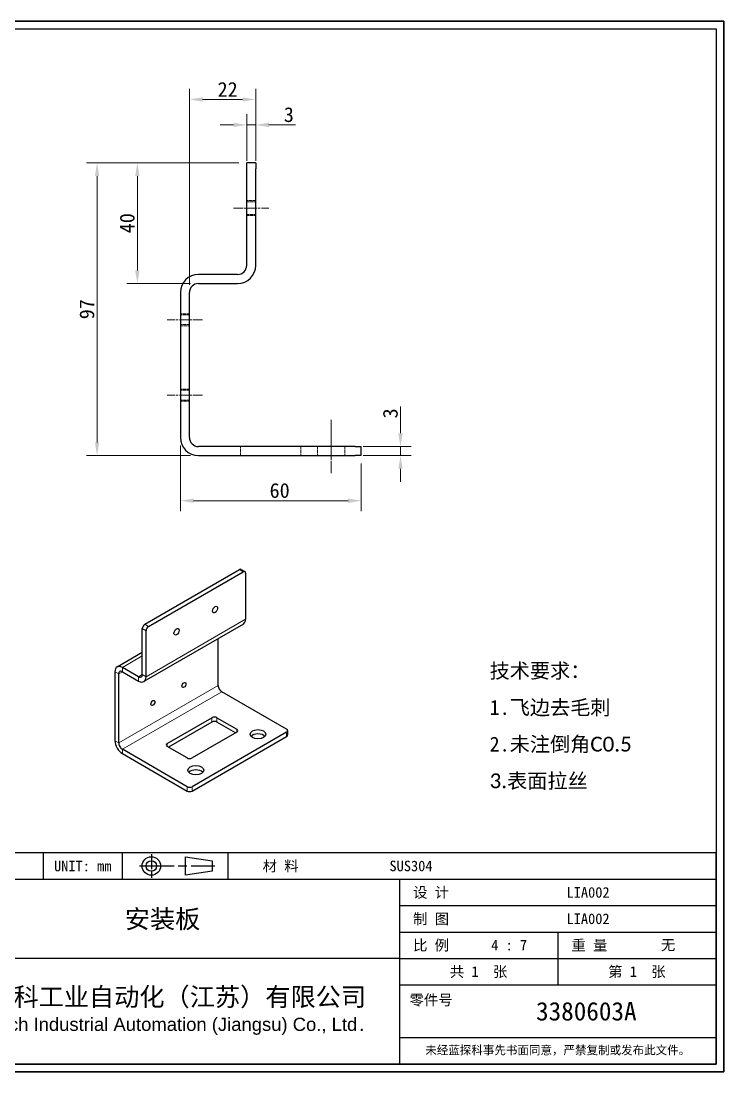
# Model space of a CAD drawing. Header units: millimetres. Extents: x 10 to 510, y 10 to 358.
# Drawn here: x 277 to 510.1, y 9.6 to 357.9 of the extents above; entities that cross this region are included whole.
import ezdxf
from ezdxf.enums import TextEntityAlignment as Align

# ---------------------------------------------------------------- set-up
doc = ezdxf.new("R2010")
doc.units = ezdxf.units.MM
doc.header["$LTSCALE"] = 1.75
doc.linetypes.add('CHAIN', pattern=[0.3543, 0.2362, -0.0295, 0.0591, -0.0295])
doc.linetypes.add('DASHED', pattern=[0.2067, 0.1654, -0.0413])
for name, color, linetype, lineweight in [('1', 7, 'Continuous', 18), ('可见 (ISO)', 7, 'Continuous', 25), ('可见窄的 (ISO)', 7, 'Continuous', 18), ('图框 (ISO)', 7, 'Continuous', 35), ('标题 (ISO)', 7, 'Continuous', 25)]:
    doc.layers.add(name, color=color, linetype=linetype, lineweight=lineweight)
for name, color, linetype, lineweight, true_color in [('中心标记 (ISO)', 1, 'CHAIN', 18, 0xff0000), ('中心线 (ISO)', 1, 'CHAIN', 18, 0xff0000), ('尺寸 (ISO)', 7, 'Continuous', 18, 0x008000), ('符号 (ISO)', 7, 'Continuous', 18, 0x008000), ('隐藏 (ISO)', 5, 'DASHED', 18, 0x0000ff)]:
    doc.layers.add(name, color=color, linetype=linetype, lineweight=lineweight, true_color=true_color)
doc.styles.add('文本样式164', font='SimSun.ttf')
doc.styles.add('文本样式165', font='SimSun.ttf')
doc.styles.add('文本样式74', font='SimSun.ttf')
doc.styles.add('最新国标', font='simfang.ttf')
doc.styles.add('注释文本 (ISO)', font='simfang.ttf')
doc.dimstyles.new('默认 (GB)', dxfattribs={"dimscale": 1.75, "dimtxt": 2.8, "dimasz": 2.5, "dimexe": 2, "dimexo": 1.5, "dimgap": 0.5, "dimtad": 1, "dimtoh": 1, "dimdsep": 46, "dimtxsty": '最新国标', "dimcen": 0.09, "dimdle": 10, "dimclrd": 256, "dimclre": 256, "dimclrt": 256, "dimaunit": 1, "dimadec": 3, "dimazin": 2, "dimtfac": 0.535714, "dimtdec": 3, "dimtmove": 0, "dimatfit": 3, "dimfxl": 0, "dimtolj": 1, "dimlwd": -1, "dimlwe": -1, "dimarcsym": 0})

# ---------------------------------------------------------------- blocks, each defined once
blk = doc.blocks.new('图框 最新国标')
at = {"layer": '图框 (ISO)'}
for p, q in [((6, 7), (6, 204.5)), ((6, 204.5), (291.5, 204.5)), ((291.5, 204.5), (291.5, 5.5)), ((6, 7), (6, 5.5)), ((6, 7), (6, 5.5)), ((291.5, 5.5), (6, 5.5))]:
    blk.add_line(p, q, dxfattribs=at)
at = {"layer": '图框 (ISO)', "color": 7, "linetype": 'Continuous', "lineweight": 25}
for p, q in [((18, 203), (290, 203)), ((18, 7), (18, 203)), ((18, 203), (290, 203)), ((53, 203), (53, 195)), ((290, 203), (290, 7)), ((290, 203), (290, 7)), ((53, 195), (18, 195)), ((290, 7), (6, 7)), ((290, 7), (18, 7))]:
    blk.add_line(p, q, dxfattribs=at)
at = {"layer": '图框 (ISO)', "style": '文本样式74'}
blk.add_attdef('零件代号_001', (42.72, 200.25), '', height=2.5, rotation=180, dxfattribs=at)
blk = doc.blocks.new('标题栏 最新国标')
at = {"layer": '标题 (ISO)'}
for p, q in [((381.98, -183.84), (196.98, -183.84)), ((196.98, -183.84), (196.98, -223.84)), ((254.48, -183.84), (254.48, -188.84)), ((269.48, -183.84), (269.48, -188.84)), ((281.48, -188.09), (281.48, -184.59)), ((281.48, -184.59), (286.48, -185.34)), ((289.48, -183.84), (289.48, -188.84)), ((381.98, -223.84), (381.98, -183.84)), ((383.48, -183.84), (383.48, -225.34)), ((286.48, -185.34), (286.48, -187.34)), ((196.98, -188.84), (381.98, -188.84)), ((232.98, -188.84), (232.98, -223.84)), ((286.48, -187.34), (281.48, -188.09)), ((321.98, -188.84), (321.98, -223.84)), ((321.98, -193.84), (381.98, -193.84)), ((321.98, -198.84), (381.98, -198.84)), ((351.98, -198.84), (351.98, -208.84)), ((321.98, -203.84), (232.98, -203.84)), ((321.98, -203.84), (381.98, -203.84)), ((321.98, -208.84), (381.98, -208.84)), ((321.98, -218.84), (381.98, -218.84)), ((196.98, -223.84), (381.98, -223.84)), ((383.48, -225.34), (196.98, -225.34))]:
    blk.add_line(p, q, dxfattribs=at)
at = {"layer": '标题 (ISO)', "linetype": 'CHAIN', "ltscale": 5.000333}
blk.add_line((274.98, -184.09), (274.98, -188.59), dxfattribs=at)
at = {"layer": '标题 (ISO)', "linetype": 'CHAIN', "ltscale": 15.834605}
blk.add_line((272.73, -186.34), (286.98, -186.34), dxfattribs=at)
at = {"layer": '标题 (ISO)'}
for radius in [1.75, 1]:
    blk.add_circle((274.98, -186.34), radius, dxfattribs=at)
at = {"layer": '1', "style": '文本样式164'}
for s, p in [('材 料', (299.48, -186.34)), ('UNIT: mm', (261.98, -186.34)), ('设 计', (327.98, -191.34)), ('制 图', (327.98, -196.34)), ('比 例', (327.98, -201.34)), ('重 量', (357.98, -201.34)), ('共 1  张', (336.98, -206.34)), ('第 1  张', (366.98, -206.34))]:
    blk.add_text(s, height=2, dxfattribs=at).set_placement(p, align=Align.MIDDLE_CENTER)
at = {"layer": '标题 (ISO)', "style": '注释文本 (ISO)'}
for s, insert, char_height, attachment_point, line_spacing_factor in [('\\fSimSun|b0|i0;{\\H1.3000;      未注公差角度及线性公差使用m\\P}\\fSimSun|b0|i0;{\\H1.3000;（GB/T1804-2000），未注形位公差使\\P}\\fSimSun|b0|i0;{\\H1.3000;用K级（GB/T 1184-1996）。\\P}\\fSimSun|b0|i0;{\\H1.3000;—————————————————\\P}\\fSimSun|b0|i0;{\\H1.3000;             6以下    ±0.05 mm\\P}\\fSimSun|b0|i0;{\\H1.3000;     6 ～   30以下    ±0.10 mm\\P}\\fSimSun|b0|i0;{\\H1.3000;    30 ～  120以下    ±0.15 mm\\P}\\fSimSun|b0|i0;{\\H1.3000;   120 ～  400以下    ±0.20 mm\\P}\\fSimSun|b0|i0;{\\H1.3000;   400 ～ 1000以下    ±0.30 mm\\P}\\fSimSun|b0|i0;{\\H1.3000;  1000 ～ 2000以下    ±0.50 mm\\P}\\fSimSun|b0|i0;{\\H1.3000;          2000以上    ±0.80 mm\\P}\\fSimSun|b0|i0;{\\H1.3000;\\P}\\fSimSun|b0|i0;{\\H1.3000;           300以下    ±30′\\P}\\fSimSun|b0|i0;{\\H1.3000;   300 ～ 1000以下    ±15′\\P}\\fSimSun|b0|i0;{\\H1.3000;          1000以上    ±5′}', (198.48, -206.63), 1.3, 4, 1.023913), ('{\\fMicrosoft YaHei|b0|i0|c134|p34;\\H1.75x;蓝探科工业自动化（江苏）有限公司\\P\\fArial|b0|i0|c0|p34;\\H0.71429x;Lantech Industrial Automation (Jiangsu) Co., Ltd\\fFangSong|b0|i0|c134|p49;.\\H1.15195x; }', (277.48, -213.84), 2, 5, 0.978695)]:
    blk.add_mtext(s, dxfattribs=dict(at, insert=insert, char_height=char_height, attachment_point=attachment_point, line_spacing_factor=line_spacing_factor))
at = {"layer": '标题 (ISO)', "attachment_point": 5, "style": '注释文本 (ISO)'}
for s, insert, char_height in [('\\fFangSong|b0|i0;零件号', (327.98, -211.84), 2), ('\\fSimSun|b0|i0;{\\H1.6000;未经蓝探科事先书面同意，严禁复制或发布此文件。}', (351.98, -221.34), 1.6)]:
    blk.add_mtext(s, dxfattribs=dict(at, insert=insert, char_height=char_height))
at = {"layer": '标题 (ISO)'}
for tag, p, height, style in [('材料_001', (320.09, -187.33), 2, '注释文本 (ISO)'), ('设计人_001', (353.65, -192.33), 2, '注释文本 (ISO)'), ('库存编号_001', (269.94, -198.13), 3.5, '文本样式165'), ('设计人_001', (353.65, -197.33), 2, '注释文本 (ISO)'), ('视图比例_001', (339.37, -202.33), 2, '注释文本 (ISO)'), ('质量\\P3;_001', (371.53, -202.3), 2, '注释文本 (ISO)'), ('零件代号_001', (347.87, -215.59), 3.5, '文本样式165')]:
    blk.add_attdef(tag, p, '', height=height, dxfattribs=dict(at, style=style))
blk = doc.blocks.new('*D13')
at = {"layer": 'Defpoints', "color": 0, "transparency": 16777216}
for p in [(315.61, 310.88), (351.86, 310.88), (335.86, 270.88)]:
    blk.add_point(p, dxfattribs=at)
at = {"layer": '尺寸 (ISO)', "color": 116, "true_color": 0x00803f, "transparency": 16777216}
for p, q in [((349.24, 310.88), (312.11, 310.88)), ((315.61, 275.25), (315.61, 306.5)), ((333.24, 270.88), (312.11, 270.88))]:
    blk.add_line(p, q, dxfattribs=at)
for points in [[(314.88, 306.5), (316.34, 306.5), (315.61, 310.88)], [(314.88, 275.25), (316.34, 275.25), (315.61, 270.88)]]:
    blk.add_solid(points, dxfattribs=at)
at = {"layer": '尺寸 (ISO)', "transparency": 16777216, "insert": (312.25, 290.88), "char_height": 4.9, "attachment_point": 5, "rotation": 90, "style": '最新国标'}
blk.add_mtext('\\A1;40', dxfattribs=at)
blk = doc.blocks.new('*D14')
at = {"layer": 'Defpoints', "color": 0, "transparency": 16777216}
for p in [(354.86, 331.89), (354.86, 308.88), (332.86, 267.88)]:
    blk.add_point(p, dxfattribs=at)
at = {"layer": '尺寸 (ISO)', "color": 116, "true_color": 0x00803f, "transparency": 16777216}
for p, q in [((332.86, 270.5), (332.86, 335.39)), ((354.86, 311.5), (354.86, 335.39)), ((337.24, 331.89), (350.49, 331.89))]:
    blk.add_line(p, q, dxfattribs=at)
for points in [[(337.24, 332.62), (337.24, 331.16), (332.86, 331.89)], [(350.49, 332.62), (350.49, 331.16), (354.86, 331.89)]]:
    blk.add_solid(points, dxfattribs=at)
at = {"layer": '尺寸 (ISO)', "transparency": 16777216, "insert": (345.54, 335.22), "char_height": 4.9, "attachment_point": 5, "style": '最新国标'}
blk.add_mtext('\\A1;22', dxfattribs=at)
blk = doc.blocks.new('*D15')
at = {"layer": 'Defpoints', "color": 0, "transparency": 16777216}
for p in [(354.86, 323.46), (351.86, 308.88), (354.86, 308.88)]:
    blk.add_point(p, dxfattribs=at)
at = {"layer": '尺寸 (ISO)', "color": 116, "true_color": 0x00803f, "transparency": 16777216}
for p, q in [((351.86, 311.5), (351.86, 326.96)), ((354.86, 311.5), (354.86, 326.96)), ((347.49, 323.46), (343.11, 323.46)), ((351.86, 323.46), (354.86, 323.46)), ((359.24, 323.46), (368.08, 323.46))]:
    blk.add_line(p, q, dxfattribs=at)
for points in [[(347.49, 324.19), (347.49, 322.73), (351.86, 323.46)], [(359.24, 324.19), (359.24, 322.73), (354.86, 323.46)]]:
    blk.add_solid(points, dxfattribs=at)
at = {"layer": '尺寸 (ISO)', "transparency": 16777216, "insert": (365.84, 326.82), "char_height": 4.9, "attachment_point": 5, "style": '最新国标'}
blk.add_mtext('\\A1;3', dxfattribs=at)
blk = doc.blocks.new('*D16')
at = {"layer": 'Defpoints', "color": 0, "transparency": 16777216}
for p in [(351.86, 310.88), (302.25, 213.88), (335.86, 213.88)]:
    blk.add_point(p, dxfattribs=at)
at = {"layer": '尺寸 (ISO)', "color": 116, "true_color": 0x00803f, "transparency": 16777216}
for p, q in [((349.24, 310.88), (298.75, 310.88)), ((302.25, 306.5), (302.25, 218.25)), ((333.24, 213.88), (298.75, 213.88))]:
    blk.add_line(p, q, dxfattribs=at)
for points in [[(301.52, 306.5), (302.98, 306.5), (302.25, 310.88)], [(301.52, 218.25), (302.98, 218.25), (302.25, 213.88)]]:
    blk.add_solid(points, dxfattribs=at)
at = {"layer": '尺寸 (ISO)', "transparency": 16777216, "insert": (298.9, 262.38), "char_height": 4.9, "attachment_point": 5, "rotation": 90, "style": '最新国标'}
blk.add_mtext('\\A1;97', dxfattribs=at)
blk = doc.blocks.new('*D17')
at = {"layer": 'Defpoints', "color": 0, "transparency": 16777216}
for p in [(329.86, 219.88), (389.86, 213.88), (389.86, 198.92)]:
    blk.add_point(p, dxfattribs=at)
at = {"layer": '尺寸 (ISO)', "color": 116, "true_color": 0x00803f, "transparency": 16777216}
for p, q in [((329.86, 217.25), (329.86, 195.42)), ((389.86, 211.25), (389.86, 195.42)), ((334.24, 198.92), (385.49, 198.92))]:
    blk.add_line(p, q, dxfattribs=at)
for points in [[(334.24, 199.65), (334.24, 198.19), (329.86, 198.92)], [(385.49, 199.65), (385.49, 198.19), (389.86, 198.92)]]:
    blk.add_solid(points, dxfattribs=at)
at = {"layer": '尺寸 (ISO)', "transparency": 16777216, "insert": (362.79, 202.28), "char_height": 4.9, "attachment_point": 5, "style": '最新国标'}
blk.add_mtext('\\A1;60', dxfattribs=at)
blk = doc.blocks.new('*D18')
at = {"layer": 'Defpoints', "color": 0, "transparency": 16777216}
for p in [(387.86, 216.88), (387.86, 213.88), (402.86, 213.88)]:
    blk.add_point(p, dxfattribs=at)
at = {"layer": '尺寸 (ISO)', "color": 116, "true_color": 0x00803f, "transparency": 16777216}
for p, q in [((402.86, 221.25), (402.86, 230.1)), ((390.49, 216.88), (406.36, 216.88)), ((402.86, 213.88), (402.86, 216.88)), ((390.49, 213.88), (406.36, 213.88)), ((402.86, 209.5), (402.86, 205.13))]:
    blk.add_line(p, q, dxfattribs=at)
for points in [[(402.13, 221.25), (403.59, 221.25), (402.86, 216.88)], [(402.13, 209.5), (403.59, 209.5), (402.86, 213.88)]]:
    blk.add_solid(points, dxfattribs=at)
at = {"layer": '尺寸 (ISO)', "transparency": 16777216, "insert": (399.51, 227.86), "char_height": 4.9, "attachment_point": 5, "rotation": 90, "style": '最新国标'}
blk.add_mtext('\\A1;3', dxfattribs=at)

msp = doc.modelspace()

# ---------------------------------------------------------------- linework, layer by layer
at = {"layer": '中心标记 (ISO)', "ltscale": 11.270718}
for p, q in [((379.8607, 225.7545), (379.8607, 208.0045)), ((388.7357, 216.8795), (370.9857, 216.8795))]:
    msp.add_line(p, q, dxfattribs=at)
at = {"layer": '中心线 (ISO)', "ltscale": 7.460864}
for p, q in [((347.4857, 295.8795), (359.2357, 295.8795)), ((337.2357, 258.8795), (325.4857, 258.8795)), ((337.2357, 258.8795), (325.4857, 258.8795)), ((337.2357, 233.8795), (325.4857, 233.8795)), ((379.8607, 221.2545), (379.8607, 209.5045))]:
    msp.add_line(p, q, dxfattribs=at)
at = {"layer": '可见 (ISO)'}
for p, q in [((354.8607, 310.8795), (351.8607, 310.8795)), ((351.8607, 308.8795), (351.8607, 310.8795)), ((354.8607, 310.8795), (354.8607, 308.8795)), ((351.8607, 276.8795), (351.8607, 308.8795)), ((354.8607, 276.8795), (354.8607, 308.8795)), ((348.8607, 273.8795), (335.8607, 273.8795)), ((335.8607, 270.8795), (348.8607, 270.8795)), ((329.8607, 267.8795), (329.8607, 219.8795)), ((332.8607, 219.8795), (332.8607, 267.8795)), ((387.8607, 216.8795), (335.8607, 216.8795)), ((387.8607, 216.8795), (389.8607, 216.8795)), ((389.8607, 213.8795), (389.8607, 216.8795)), ((335.8607, 213.8795), (387.8607, 213.8795)), ((389.8607, 213.8795), (387.8607, 213.8795)), ((318.0742, 157.9797), (349.4226, 176.0787)), ((319.3117, 157.2652), (350.6601, 175.3642)), ((350.006, 176.1364), (351.2434, 175.422)), ((351.485, 174.8879), (351.485, 159.6467)), ((350.7601, 158.0445), (317.7618, 138.9929)), ((317.2493, 141.3095), (317.2493, 156.5508)), ((318.4867, 140.5951), (318.4867, 155.8364)), ((342.4105, 137.7373), (342.4105, 153.2238)), ((308.8996, 143.8643), (317.2493, 148.685)), ((316.0118, 140.5951), (310.6496, 143.691)), ((308.1747, 142.2621), (308.1747, 119.4002)), ((309.4122, 118.6858), (309.4122, 141.5477)), ((310.6496, 142.2621), (316.0118, 139.1662)), ((365.0968, 123.2105), (343.6479, 135.594)), ((325.4988, 118.4476), (340.3481, 127.0208)), ((340.3481, 125.592), (325.9113, 117.2569)), ((341.998, 127.0208), (348.5977, 123.2105)), ((348.1852, 122.0198), (341.998, 125.592)), ((348.5977, 122.2579), (333.7484, 113.6847)), ((365.0968, 122.2579), (333.7484, 104.1589)), ((365.4385, 122.7342), (365.4385, 121.3054)), ((333.7484, 102.7301), (365.0968, 120.8291)), ((332.0985, 104.1589), (310.6496, 116.5425)), ((310.6496, 115.1136), (332.0985, 102.7301)), ((332.0985, 113.6847), (325.4988, 117.495))]:
    msp.add_line(p, q, dxfattribs=at)
for centre, radius, start, end in [((348.8607, 276.8795), 6, 270, 0), ((348.8607, 276.8795), 3, 270, 0), ((335.8607, 267.8795), 6, 90, 180), ((335.8607, 267.8795), 3, 90, 180), ((335.8607, 219.8795), 6, 180, 270), ((335.8607, 219.8795), 3, 180, 270)]:
    msp.add_arc(centre, radius, start, end, dxfattribs=at)
for centre, major_axis, start_param, end_param in [((349.4226, 175.1261), (0.5833, 1.0104), 0, 0.78539816), ((350.6601, 174.4117), (0.5833, 1.0104), 5.49778714, 7.06858347), ((318.0742, 157.0271), (-0.5833, -1.0104), 3.92699082, 5.49778714), ((319.3117, 156.3126), (0.5833, 1.0104), 0.78539816, 2.35619449), ((349.0101, 161.0755), (1.75, -3.0311), 0, 0.78539816), ((310.6496, 140.8332), (-1.75, 3.0311), 5.49778714, 7.06858347), ((310.6496, 140.8332), (-0.875, 1.5155), 5.49778714, 7.06858347), ((316.0118, 142.024), (0.875, -1.5155), 5.49778714, 7.06858347), ((316.0118, 142.024), (1.75, -3.0311), 5.49778714, 7.06858347), ((343.6479, 137.0229), (-0.875, 1.5155), 0.78539816, 2.35619449), ((341.173, 126.5445), (-1.1667, 0), 3.92699082, 5.49778714), ((341.173, 125.1157), (1.1667, 0), 0.78539816, 2.35619449), ((347.7727, 122.7342), (1.1667, 0), 5.49778714, 7.06858347), ((364.2719, 122.7342), (1.1667, 0), 5.49778714, 7.06858347), ((310.6496, 117.9713), (1.75, -3.0311), 3.92699082, 5.49778714), ((310.6496, 117.9713), (-0.875, 1.5155), 0.78539816, 2.35619449), ((326.3238, 117.9713), (-1.1667, 0), 5.49778714, 7.06858347), ((355.6098, 120.1146), (-2.625, 0), 3.63247533, 5.79230263), ((364.2719, 121.3054), (1.1667, 0), 5.49778714, 6.28318531), ((332.9235, 114.161), (1.1667, 0), 3.92699082, 5.49778714), ((334.9859, 108.2074), (-2.625, 0), 3.63247533, 5.79230263), ((332.9235, 104.6352), (-1.1667, 0), 0.78539816, 2.35619449), ((332.9235, 103.2063), (1.1667, 0), 3.92699082, 5.49778714)]:
    msp.add_ellipse(centre, major_axis=major_axis, ratio=0.57735027, start_param=start_param, end_param=end_param, dxfattribs=at)
for centre, major_axis in [((341.3793, 162.8616), (-0.6029, -1.0442)), ((328.5924, 155.4791), (-0.6029, -1.0442)), ((331.0673, 137.8564), (0.4728, 0.8189)), ((320.7553, 131.9028), (0.4728, 0.8189)), ((355.6098, 121.5435), (-2.625, 0)), ((334.9859, 109.6363), (-2.625, 0))]:
    msp.add_ellipse(centre, major_axis=major_axis, ratio=0.57735027, dxfattribs=at)
at = {"layer": '可见窄的 (ISO)'}
for p, q in [((349.4226, 176.0787), (350.6601, 175.3642)), ((319.3117, 157.2652), (318.0742, 157.9797)), ((318.4867, 140.5951), (351.485, 159.6467)), ((317.2493, 156.5508), (318.4867, 155.8364)), ((317.2493, 147.5013), (310.6496, 143.691)), ((310.6496, 143.691), (310.6496, 142.2621)), ((309.4122, 141.5477), (308.1747, 142.2621)), ((310.6496, 142.2621), (309.4122, 141.5477)), ((316.0118, 140.5951), (317.2493, 141.3095)), ((316.0118, 139.1662), (316.0118, 140.5951)), ((317.2493, 141.3095), (318.4867, 140.5951)), ((309.4122, 118.6858), (342.4105, 137.7373)), ((310.6496, 116.5425), (343.6479, 135.594)), ((340.3481, 127.0208), (340.3481, 125.592)), ((341.998, 125.592), (341.998, 127.0208)), ((348.5977, 123.2105), (348.5977, 122.2579)), ((365.0968, 122.2579), (365.0968, 120.8291)), ((308.1747, 119.4002), (309.4122, 118.6858)), ((325.4988, 117.495), (325.4988, 118.4476)), ((310.6496, 115.1136), (310.6496, 116.5425)), ((332.0985, 104.1589), (332.0985, 102.7301)), ((333.7484, 102.7301), (333.7484, 104.1589))]:
    msp.add_line(p, q, dxfattribs=at)
at = {"layer": '隐藏 (ISO)', "ltscale": 3.265094}
for p, q in [((354.8607, 298.3795), (351.8607, 298.3795)), ((351.8607, 297.9465), (354.8607, 297.9465)), ((351.8607, 293.8125), (354.8607, 293.8125)), ((351.8607, 293.3795), (354.8607, 293.3795)), ((332.8607, 260.8795), (329.8607, 260.8795)), ((332.8607, 260.5005), (329.8607, 260.5005)), ((332.8607, 257.2585), (329.8607, 257.2585)), ((329.8607, 256.8795), (332.8607, 256.8795)), ((332.8607, 235.8795), (329.8607, 235.8795)), ((332.8607, 235.5005), (329.8607, 235.5005)), ((332.8607, 232.2585), (329.8607, 232.2585)), ((329.8607, 231.8795), (332.8607, 231.8795)), ((349.8607, 213.8795), (349.8607, 216.8795)), ((369.8607, 216.8795), (369.8607, 213.8795)), ((375.3607, 216.8795), (375.3607, 213.8795)), ((384.3607, 216.8795), (384.3607, 213.8795))]:
    msp.add_line(p, q, dxfattribs=at)

# ---------------------------------------------------------------- block references
at = {"xscale": 1.75, "yscale": 1.75, "zscale": 1.75}
msp.add_blockref('图框 最新国标', (0, 0), dxfattribs=at).add_auto_attribs({'零件代号_001': '3380603A'})
ref = msp.add_blockref('标题栏 最新国标', (-160.9694, 403.9775), dxfattribs=dict(xscale=1.75, yscale=1.75, zscale=1.75))
ref.add_attrib('零件代号_001', '3380603A', (447.8094, 26.6875), dxfattribs={"layer": '标题 (ISO)', "height": 6.125, "style": '文本样式165'})
ref.add_attrib('库存编号_001', '安装板', (311.434, 57.2441), dxfattribs={"layer": '标题 (ISO)', "height": 6.125, "style": '文本样式165'})
ref.add_attrib('质量\\P3;_001', '无', (489.2, 49.945), dxfattribs={"layer": '标题 (ISO)', "height": 3.5, "style": '注释文本 (ISO)'})
ref.add_attrib('视图比例_001', '4 : 7', (432.93, 49.905), dxfattribs={"layer": '标题 (ISO)', "height": 3.5, "style": '注释文本 (ISO)'})
ref.add_attrib('设计人_001', 'LIA002', (457.92, 67.395), dxfattribs={"layer": '标题 (ISO)', "height": 3.5, "style": '注释文本 (ISO)'})
ref.add_attrib('设计人_001', 'LIA002', (457.92, 58.645), dxfattribs={"layer": '标题 (ISO)', "height": 3.5, "style": '注释文本 (ISO)'})
ref.add_attrib('材料_001', 'SUS304', (399.195, 76.145), dxfattribs={"layer": '标题 (ISO)', "height": 3.5, "style": '注释文本 (ISO)'})

# ---------------------------------------------------------------- texts
at = {"layer": '符号 (ISO)', "insert": (432.4048, 124.071), "char_height": 4.9, "width": 50.568598, "attachment_point": 4, "line_spacing_factor": 1.488394, "style": '注释文本 (ISO)'}
msp.add_mtext('\\fFangSong|b0|i0;{\\H4.9000;技术要求：\\P}\\fFangSong|b0|i0;{\\H4.9000;1.飞边去毛刺\\P}\\fFangSong|b0|i0;{\\H4.9000;2.未注倒角}\\fCalibri|b0|i0;{\\H4.9000;C0.5\\P}\\fCalibri|b0|i0;{\\H4.9000;3.}\\fFangSong|b0|i0;{\\H4.9000;表面拉丝}', dxfattribs=at)

# ---------------------------------------------------------------- dimensions: what is measured, and where the dimension line sits
at = {"layer": '尺寸 (ISO)', "color": 116, "true_color": 0x00803f}
for base, p1, override, picture, middle in [((354.8607, 331.8932), (332.8607, 267.8795), {"dimgap": 0.5, "dimtoh": 0, "dimdec": 2, "dimtol": 0, "dimlim": 0, "dimtp": 0, "dimtm": 0, "dimtdec": 3, "dimtofl": 0, "dimatfit": 1}, '*D14', (345.5449, 331.8932)), ((354.8607, 323.464), (351.8607, 308.8795), {"dimgap": 0.5, "dimtoh": 0, "dimdec": 2, "dimtol": 0, "dimlim": 0, "dimtp": 0, "dimtm": 0, "dimtdec": 3, "dimtofl": 1, "dimatfit": 1}, '*D15', (365.8437, 323.464))]:
    dim = msp.add_linear_dim(base=base, p1=p1, p2=(354.8607, 308.8795), dimstyle='默认 (GB)', override=override, dxfattribs=at)
    dim.commit()
    dim.dimension.update_dxf_attribs({"geometry": picture, "text_midpoint": middle, "dimtype": 160})
for base, p1, p2, angle, override, picture, middle in [((302.2496, 213.8795), (351.8607, 310.8795), (335.8607, 213.8795), 270, {"dimgap": 0.5, "dimtoh": 0, "dimdec": 2, "dimtol": 0, "dimlim": 0, "dimtp": 0, "dimtm": 0, "dimtdec": 3, "dimtofl": 0, "dimatfit": 1}, '*D16', (302.2496, 262.3795)), ((315.607, 310.8795), (335.8607, 270.8795), (351.8607, 310.8795), 90, {"dimgap": 0.5, "dimtoh": 0, "dimdec": 2, "dimtol": 0, "dimlim": 0, "dimtp": 0, "dimtm": 0, "dimtdec": 3, "dimtofl": 0, "dimatfit": 1}, '*D13', (315.607, 290.8795)), ((402.8607, 213.8795), (387.8607, 216.8795), (387.8607, 213.8795), 90, {"dimgap": 0.5, "dimtoh": 0, "dimdec": 2, "dimtol": 0, "dimlim": 0, "dimtp": 0, "dimtm": 0, "dimtdec": 3, "dimtofl": 1, "dimatfit": 1}, '*D18', (402.8607, 227.8625)), ((389.8607, 198.9228), (329.8607, 219.8795), (389.8607, 213.8795), 180, {"dimgap": 0.5, "dimtoh": 0, "dimdec": 2, "dimtol": 0, "dimlim": 0, "dimtp": 0, "dimtm": 0, "dimtdec": 3, "dimtofl": 0, "dimatfit": 1}, '*D17', (362.7864, 198.9228))]:
    dim = msp.add_linear_dim(base=base, p1=p1, p2=p2, angle=angle, dimstyle='默认 (GB)', override=override, dxfattribs=at)
    dim.commit()
    dim.dimension.update_dxf_attribs({"geometry": picture, "text_midpoint": middle, "dimtype": 160})

doc.saveas('drawing.dxf')
